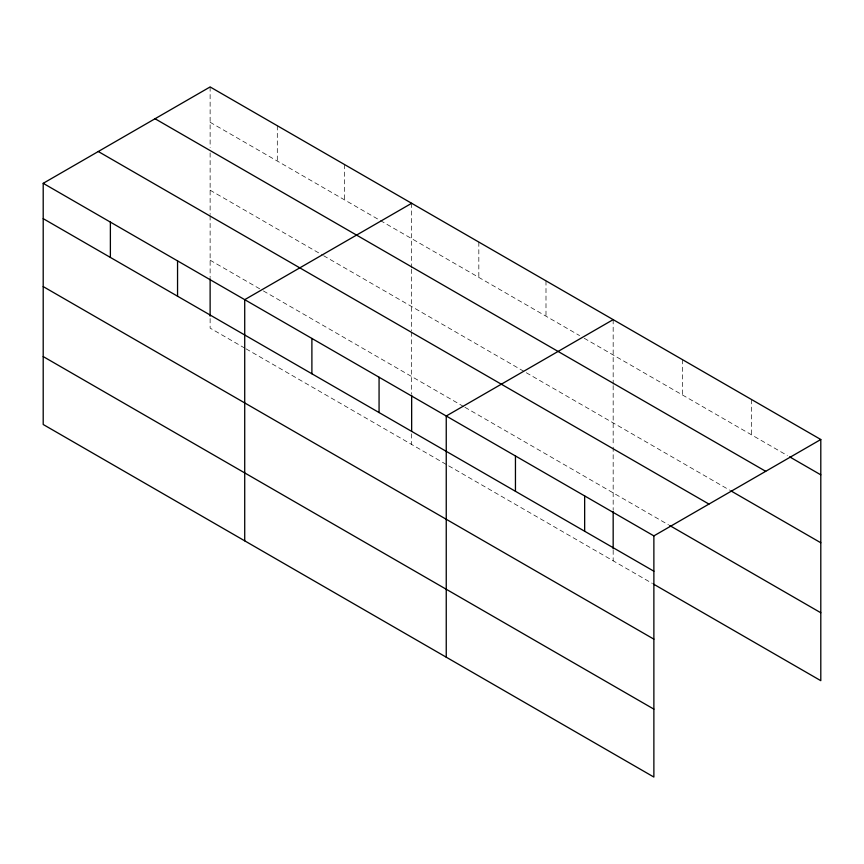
<?xml version="1.0" encoding="UTF-8"?>
<svg xmlns="http://www.w3.org/2000/svg" width="864" height="864" viewBox="0 0 864 864"><rect width="100%" height="100%" fill="white"/><g stroke="black" fill="none" stroke-linecap="round" stroke-linejoin="round"><path stroke-width="0.65" stroke-dasharray="4.32 3.24" d="M210.125 122.267L379.22 219.899M380.376 220.568L579.582 335.578M584.215 338.245L787.352 455.522M210.125 190.199L322.466 255.064M323.633 255.733L525.15 372.071M526.306 372.74L729.67 490.158M210.125 260.183L262.246 290.282M263.401 290.941L463.763 406.62M464.929 407.29L668.542 524.848M244.868 348.181L210.125 328.115L210.125 317.466M246.035 348.84L447.552 465.188M448.708 465.858L652.396 583.459M751.594 399.546L751.594 434.884M682.376 359.597L682.376 394.924M613.17 319.637L613.17 384.264M613.17 385.603L613.17 445.77M613.17 447.12L613.17 510.203M613.17 550.152L613.17 560.812M545.994 280.854L545.994 316.181M478.829 242.071L478.829 277.398M411.653 203.288L411.653 267.916M411.653 269.255L411.653 330.772M411.653 332.122L411.653 393.854M411.653 433.804L411.653 444.463M344.477 164.506L344.477 199.832M277.301 125.723L277.301 161.05M210.125 86.94L210.125 147.582M210.125 152.906L210.125 214.423M210.125 215.773L210.125 277.506"/><path stroke-width="1.3" d="M653.875 639.144L653.875 535.885L43.2 183.319L43.2 424.494L653.875 777.06L653.875 639.144L43.2 286.578M653.54 584.118L820.8 680.681L820.8 439.506L210.125 86.94L43.2 183.319M411.653 203.288L244.717 299.668L244.717 540.842M613.17 319.637L446.245 416.005L446.245 657.191M653.875 535.885L820.8 439.506M789.653 456.862L820.8 474.844M155.045 118.746L765.709 471.312M730.825 490.828L820.8 542.765M98.291 151.513L708.955 504.079M669.697 525.517L820.8 612.76M43.2 218.646L653.875 571.212M43.2 356.562L653.875 709.128M613.17 511.531L613.17 548.824M584.658 495.925L584.658 531.252M515.452 455.965L515.452 491.303M411.653 395.183L411.653 431.147M379.069 377.233L379.069 412.56M311.893 338.45L311.893 373.777M210.125 278.834L210.125 316.127M177.552 260.885L177.552 296.212M110.376 222.102L110.376 257.429"/></g></svg>
